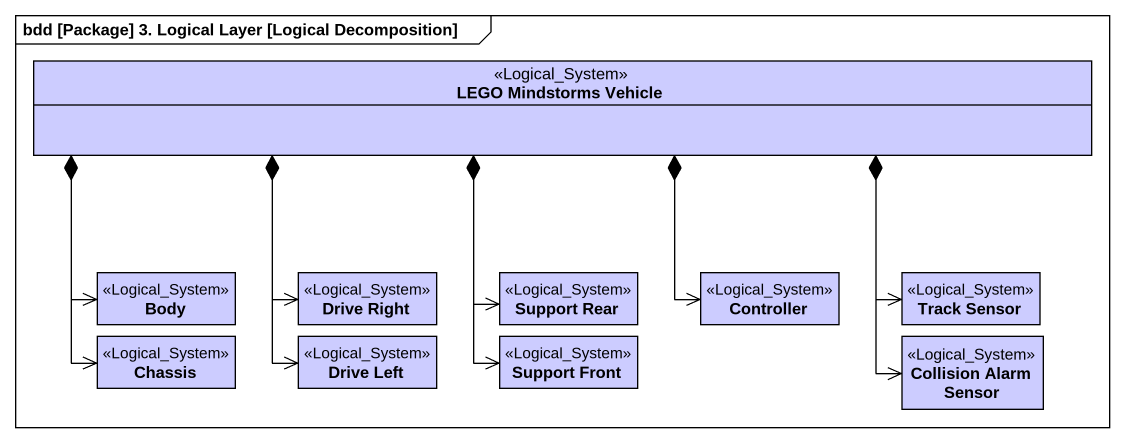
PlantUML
@startuml
mainframe bdd [Package] 3. Logical Layer [Logical Decomposition]
hide circle
hide empty members
class "LEGO Mindstorms Vehicle" as LEGO_Mindstorms_Vehicle <<Logical_System>> #CCCCFF
class Body <<Logical_System>> #CCCCFF
class "Drive Right" as Drive_Right <<Logical_System>> #CCCCFF
class "Support Rear" as Support_Rear <<Logical_System>> #CCCCFF
class Controller <<Logical_System>> #CCCCFF
class "Track Sensor" as Track_Sensor <<Logical_System>> #CCCCFF
class Chassis <<Logical_System>> #CCCCFF
class "Drive Left" as Drive_Left <<Logical_System>> #CCCCFF
class "Support Front" as Support_Front <<Logical_System>> #CCCCFF
class "Collision Alarm Sensor" as Collision_Alarm_Sensor <<Logical_System>> #CCCCFF
LEGO_Mindstorms_Vehicle *-left-> Body
LEGO_Mindstorms_Vehicle *--> Drive_Right
LEGO_Mindstorms_Vehicle *--> Support_Rear
LEGO_Mindstorms_Vehicle *--> Controller
LEGO_Mindstorms_Vehicle *-right-> Track_Sensor
LEGO_Mindstorms_Vehicle *--> Chassis
LEGO_Mindstorms_Vehicle *--> Drive_Left
LEGO_Mindstorms_Vehicle *--> Support_Front
LEGO_Mindstorms_Vehicle *--> Collision_Alarm_Sensor
@enduml
